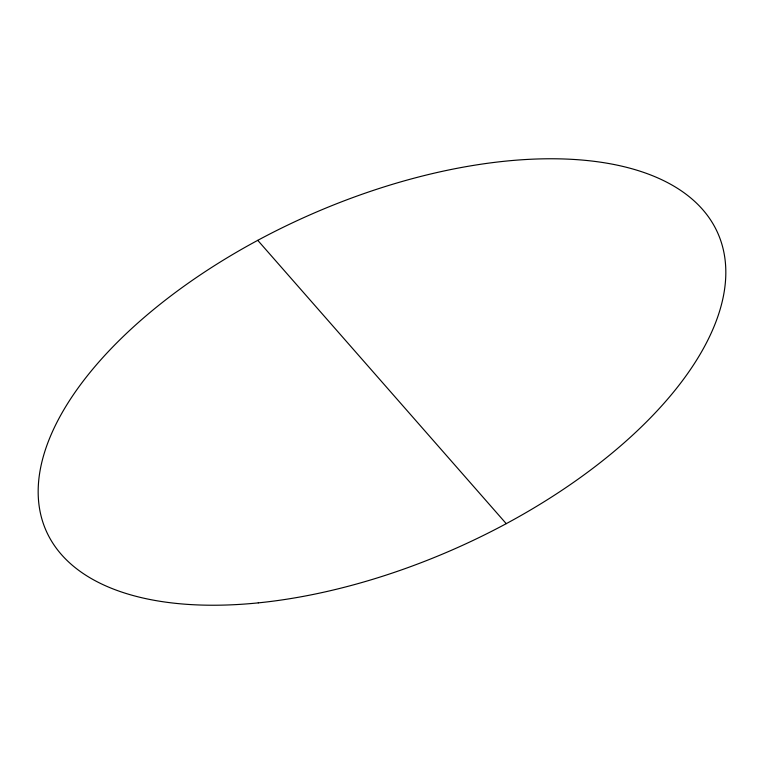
<?xml version="1.0" encoding="UTF-8"?>
<svg xmlns="http://www.w3.org/2000/svg" width="764" height="764" viewBox="0 0 764 764"><rect width="100%" height="100%" fill="white"/><g stroke="black" fill="none" stroke-linecap="round" stroke-linejoin="round"><path stroke-width="1.15" d="M257.754 240.335L506.245 523.665M258.28 602.872A367.322 181.994 -23.9 0 0 721.674 243.535A367.322 181.994 -23.9 0 0 166.036 299.593A367.322 181.994 -23.9 0 0 258.28 602.872"/></g></svg>
